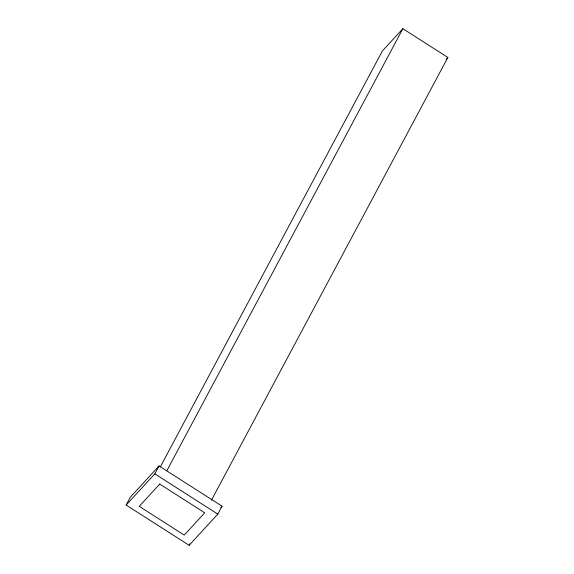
<?xml version="1.0" encoding="UTF-8"?>
<svg xmlns="http://www.w3.org/2000/svg" width="574" height="574" viewBox="0 0 574 574"><rect width="100%" height="100%" fill="white"/><g stroke="black" fill="none" stroke-linecap="round" stroke-linejoin="round"><path stroke-width="0.86" d="M126.144 505.048L130.37 497.127L159.048 465.937L222.038 506.189L217.811 514.11L189.133 545.3L126.144 505.048L154.822 473.859L159.048 465.937M160.347 466.813L382.377 50.978L402.862 28.7L447.856 57.45L211.469 500.162M166.898 470.623L402.862 28.7M189.133 545.3L189.901 543.858M446.048 59.416L447.856 57.45M220.847 507.488L222.038 506.189M154.822 473.859L217.811 514.11M159.723 484.061L139.238 506.34L184.232 535.097L204.717 512.812L159.723 484.061"/></g></svg>
